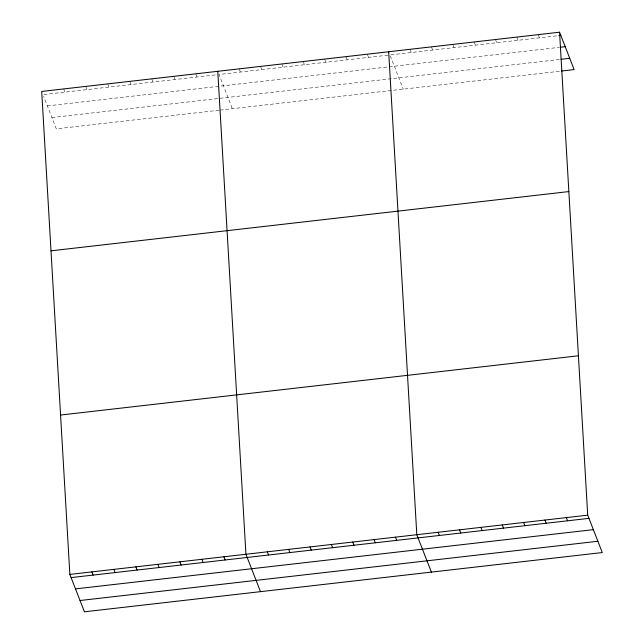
<?xml version="1.0" encoding="UTF-8"?>
<svg xmlns="http://www.w3.org/2000/svg" width="644" height="644" viewBox="0 0 644 644"><rect width="100%" height="100%" fill="white"/><g stroke="black" fill="none" stroke-linecap="round" stroke-linejoin="round"><path stroke-width="0.48" stroke-dasharray="3.22 2.42" d="M43.921 94.531L216.159 74.825M387.978 55.167L219.032 74.495L232.363 108.691M390.892 54.837L557.897 35.726M47.358 105.922L559.386 47.342M51.898 117.554L560.03 59.417M218.968 110.229L56.294 128.84L43.639 96.375M219.926 110.116L560.554 71.146M538.207 34.647L539.447 37.835M516.842 37.086L518.09 40.282M495.478 39.534L496.725 42.721M474.121 41.973L475.369 45.169M452.756 44.42L454.004 47.616M431.399 46.867L432.639 50.055M410.035 49.306L411.283 52.502M390.256 55.811L403.257 89.146M367.313 54.193L368.561 57.388M345.949 56.64L347.197 59.836M324.592 59.079L325.84 62.275M303.227 61.526L304.475 64.722M281.871 63.973L283.11 67.161M260.506 66.413L261.754 69.608M239.149 68.86L240.389 72.047M195.776 73.819L197.024 77.014M173.767 76.338L175.015 79.534M151.759 78.858L153.006 82.046M129.75 81.377L130.998 84.565M107.741 83.889L108.989 87.085M85.733 86.409L86.98 89.605M63.724 88.928L64.972 92.124"/><path stroke-width="0.97" d="M559.564 32.2L41.715 91.448L69.858 574.408L84.436 611.8L602.285 552.552L587.706 515.16L559.564 32.2L574.142 69.592L561.52 71.033M558.871 35.613L560.811 35.396M560.352 47.237L565.207 46.682M561.005 59.304L569.747 58.306M51.005 250.822L568.853 191.574M60.568 415.034L578.417 355.786M69.858 574.408L587.706 515.16M71.106 577.604L588.954 518.356M75.501 588.89L593.349 529.642M80.033 600.514L597.882 541.266M566.342 517.607L567.589 520.803M544.985 520.054L546.225 523.242M523.62 522.493L524.868 525.689M502.264 524.941L503.503 528.128M480.899 527.38L482.147 530.576M459.534 529.827L460.782 533.023M438.178 532.274L439.425 535.462M431.391 572.105L416.813 534.713L388.678 51.753M395.456 537.16L396.696 540.348M374.092 539.6L375.339 542.795M352.735 542.047L353.975 545.243M331.37 544.486L332.618 547.682M310.006 546.933L311.253 550.129M288.649 549.38L289.897 552.568M267.284 551.819L268.532 555.015M260.506 591.659L245.928 554.267L217.785 71.299M223.919 556.786L225.159 559.974M201.91 559.298L203.15 562.494M179.901 561.818L181.141 565.013M157.893 564.337L159.132 567.533M135.884 566.857L137.124 570.045M113.875 569.376L115.115 572.564M91.867 571.888L93.106 575.084"/></g></svg>
